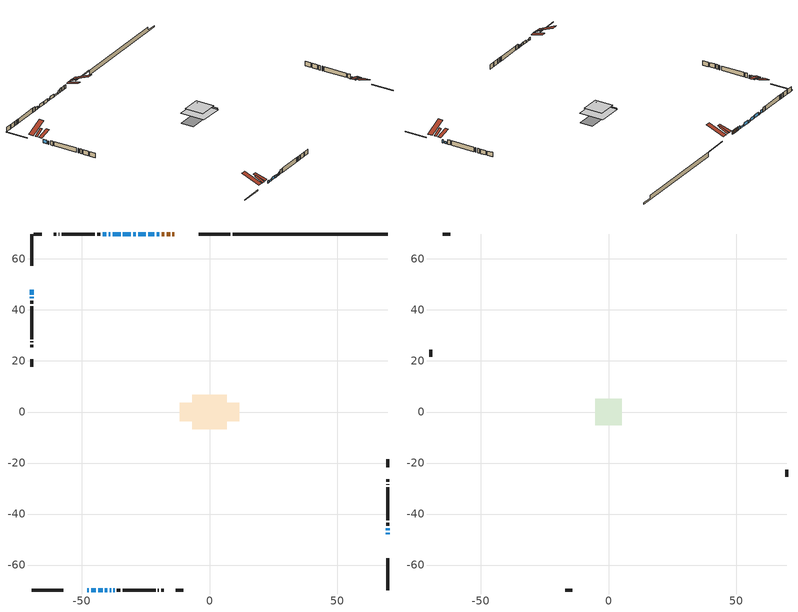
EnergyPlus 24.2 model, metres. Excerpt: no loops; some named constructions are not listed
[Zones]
conditioned space
 floor outside (Floor1 construction): -0.65,-0.65 -0.65,0.65 0.65,0.65 0.65,-0.65 z0.68
 floor outside (Floor2 construction): -0.47,-0.47 -0.47,0.47 0.47,0.47 0.47,-0.47 z0.68
 floor outside (Floor3 construction): -0.29,-0.29 -0.29,0.29 0.29,0.29 0.29,-0.29 z0.68
 floor adiabatic (AdiabaticFloorConstruction): -6.68,-6.68 -6.68,6.68 6.68,6.68 6.68,-6.68 z0.68
 floor foundation (Slab1 construction): -11.58,-3.59 -11.58,3.59 11.58,3.59 11.58,-3.59 z-1.67
 wall outside (RimJoist1 construction): 8.2,69.78 -4.24,69.78 / -69.78,-69.78 -57.34,-69.78 / -69.78,69.78 -69.78,57.34 / 69.78,-69.78 69.78,-57.34 z0.68:0.98
 wall outside (AdiabaticWallConstruction 1): -13.73,69.78 -14.54,69.78 / -15.47,69.78 -16.82,69.78 / -17.75,69.78 -18.67,69.78 z0.68:2.71
 wall outside (AdiabaticWallConstruction): -47.85,-69.78 -47.24,-69.78 / -39.2,-69.78 -38.58,-69.78 z0.68:1.95; -46.32,-69.78 -44.62,-69.78 / -21.65,69.78 -24.04,69.78 z0.68:1.57; -43.7,-69.78 -41.94,-69.78 / -41.02,-69.78 -40.12,-69.78 z0.68:2.08; -69.78,47.85 -69.78,46.05 z0.68:2.71; -69.78,45.12 -69.78,44.64 / 69.78,-47.85 69.78,-47.37 / -40.47,69.78 -41.87,69.78 z0.68:2.38; -19.6,69.78 -20.72,69.78 / -24.97,69.78 -28,69.78 / -37.66,-69.78 -37.2,-69.78 / -34.87,69.78 -37.91,69.78 z0.68:2.36; 69.78,-46.44 69.78,-45.57 z0.68:1.9; -28.93,69.78 -29.98,69.78 z0.68:1.67; -30.9,69.78 -33.94,69.78 z0.68:2.2; -38.83,69.78 -39.55,69.78 z0.68:1.6
 wall outside (Wall1 construction): -42.8,69.78 -44.06,69.78 / -36.27,-69.78 -35.01,-69.78 / -69.78,43.71 -69.78,42.44 / 69.78,-44.64 69.78,-43.38 z0.68:3.12
 wall outside (Wall2 construction): -44.99,69.78 -57.92,69.78 / -34.08,-69.78 -21.15,-69.78 / -69.78,41.51 -69.78,28.59 / 69.78,-42.45 69.78,-29.52 z0.68:3.12
 wall outside (Wall3 construction): -58.84,69.78 -59.15,69.78 / -20.23,-69.78 -19.92,-69.78 / -69.78,27.66 -69.78,27.36 / 69.78,-28.59 69.78,-28.29 z0.68:3.12
 wall outside (Wall4 construction): -60.08,69.78 -61.11,69.78 / -18.99,-69.78 -17.96,-69.78 / -69.78,26.43 -69.78,25.4 / 69.78,-27.36 69.78,-26.33 z0.68:3.12
 wall outside (Wall7 construction): -65.81,69.78 -68.85,69.78 / -13.26,-69.78 -10.22,-69.78 / -69.78,20.7 -69.78,17.66 / 69.78,-21.63 69.78,-18.59 z0.68:3.12
 wall foundation (FoundationWall1 construction): 9.13,69.78,-1.67 9.13,69.78,0.68 63.72,69.78,0.68 63.72,69.78,-1 69.78,69.78,-1 69.78,69.78,-1.67
 window (WindowConstruction 11): -47.85,-69.78 -47.24,-69.78 z0.68:1.95
 window (WindowConstruction 5): -46.31,-69.78 -44.63,-69.78 z0.68:1.57
 window (WindowConstruction 6): -43.7,-69.78 -41.94,-69.78 z0.68:2.08
 window (WindowConstruction 7): -41.01,-69.78 -40.12,-69.78 z0.68:2.08
 window (WindowConstruction 8): -69.78,47.85 -69.78,46.05 z0.68:2.71
 window (WindowConstruction 9): -69.78,45.12 -69.78,44.64 z0.68:2.38
 window (WindowConstruction 10): 69.78,-47.85 69.78,-47.37 z0.68:2.38
 window (WindowConstruction 17): -19.6,69.78 -20.72,69.78 z0.68:2.36
 window (WindowConstruction 14): -21.65,69.78 -24.04,69.78 z0.68:1.57
 window (WindowConstruction 15): -24.97,69.78 -28,69.78 z0.68:2.36
 window (WindowConstruction 12): -39.2,-69.78 -38.59,-69.78 z0.68:1.95
 window (WindowConstruction 16): 69.78,-46.44 69.78,-45.57 z0.68:1.9
 window (WindowConstruction 13): -37.66,-69.78 -37.2,-69.78 z0.68:2.36
 window (WindowConstruction): -28.93,69.78 -29.98,69.78 z0.68:1.67
 window (WindowConstruction 1): -30.9,69.78 -33.94,69.78 z0.68:2.2
 window (WindowConstruction 2): -34.87,69.78 -37.9,69.78 z0.68:2.36
 window (WindowConstruction 3): -38.83,69.78 -39.54,69.78 z0.68:1.59
 window (WindowConstruction 4): -40.47,69.78 -41.87,69.78 z0.68:2.38
 door (Door): -13.73,69.78 -14.54,69.78 z0.68:2.71
 door (Door 1): -15.47,69.78 -16.82,69.78 z0.68:2.71
 door (Door 2): -17.75,69.78 -18.67,69.78 z0.68:2.71
 ceiling adiabatic (AdiabaticFloorConstruction): 6.68,-6.68 6.68,6.68 -6.68,6.68 -6.68,-6.68 z0.68
 roof outside (Roof2 construction): -10.09,69.78,3.12 -10.09,65.06,5.48 -8.77,65.06,5.48 -8.77,69.78,3.12; -51.49,-69.78,3.12 -51.49,-65.06,5.48 -52.81,-65.06,5.48 -52.81,-69.78,3.12; -69.78,51.49,3.12 -65.06,51.49,5.48 -65.06,52.81,5.48 -69.78,52.81,3.12; 69.78,-51.49,3.12 65.06,-51.49,5.48 65.06,-52.81,5.48 69.78,-52.81,3.12
attic - vented
 floor to conditioned space (Floor4 construction Reversed): -5.14,-5.14 -5.14,5.14 5.14,5.14 5.14,-5.14 z3.12
 floor to conditioned space (Floor5 construction Reversed): -3.53,-3.53 -3.53,3.53 3.53,3.53 3.53,-3.53 z3.12
 wall outside (Wall5 construction): -62.04,69.78 -64.88,69.78 / -17.03,-69.78 -14.19,-69.78 / -69.78,24.47 -69.78,21.63 / 69.78,-25.4 69.78,-22.56 z0.68:3.12
 roof outside (Roof1 construction): -7.84,69.78,3.12 -7.84,59.91,7.23 -5.17,59.91,7.23 -5.17,69.78,3.12; -53.74,-69.78,3.12 -53.74,-59.91,7.23 -56.42,-59.91,7.23 -56.42,-69.78,3.12; -69.78,53.74,3.12 -59.91,53.74,7.23 -59.91,56.42,7.23 -69.78,56.42,3.12; 69.78,-53.74,3.12 59.91,-53.74,7.23 59.91,-56.42,7.23 69.78,-56.42,3.12
 roof outside (Roof3 construction): -12.8,69.78,3.12 -12.8,62.86,4.85 -11.02,62.86,4.85 -11.02,69.78,3.12; -48.78,-69.78,3.12 -48.78,-62.86,4.85 -50.56,-62.86,4.85 -50.56,-69.78,3.12; -69.78,48.78,3.12 -62.86,48.78,4.85 -62.86,50.56,4.85 -69.78,50.56,3.12; 69.78,-48.78,3.12 62.86,-48.78,4.85 62.86,-50.56,4.85 69.78,-50.56,3.12
[Material] Roughness=Rough; Thermal Absorptance=0.9
Name | Thickness {m} | Conductivity {W/m-K} | Density {kg/m3} | Specific Heat {J/kg-K} | Solar Absorptance | Visible Absorptance
ceiling loosefill ins | 0.254 | 0.0480833 | 16.02 | 1046.75 | 0.7 | 0.7
ceiling loosefill ins 1 | 0.169333 | 0.0480833 | 16.02 | 1046.75 | 0.7 | 0.7
ceiling stud and cavity | 0.1397 | 0.106923 | 65.682 | 1177.47 | 0.7 | 0.7
ceiling stud and cavity 1 | 0.1397 | 0.0890429 | 65.682 | 1177.47 | 0.7 | 0.7
gypsum board | 0.0127 | 0.160291 | 801 | 837.4 | 0.6 | 0.6
[Construction]
Floor4 construction: ceiling loosefill ins, ceiling stud and cavity, gypsum board
Floor5 construction: ceiling loosefill ins 1, ceiling stud and cavity 1, gypsum board
[EnergyManagementSystem:Program]
infil_program: Set p_m = 0.14; Set p_s = 0.22; Set s_m = 270; Set s_s = 370; Set z_m = 9.99744; Set z_s = 3.3048257975398507; Set f_t = (((s_m/z_m)^p_m)*((z_s/s_s)^p_s)); Set Tdiff = tin_s-tout_s; Set dT = @Abs Tdiff; Set c = 0.0511; Set Cs = 0.0809; Set Cw = 0.151; Set n = 0.65; Set sft = (f_t*0.54); Set temp1 = ((c*Cw)*((sft*site_vw_s)^(2*n)))^2; Set Qinf = (((c*Cs*(dT^n))^2)+temp1)^0.5; Set Qinf = (@Max Qinf 0); Set mech_vent_house_fan_sensible_load_act = 0.0; Set mech_vent_house_fan_latent_load_act = 0.0; Set OASupInPb = out_pb_s; Set OASupInTemp = tout_s; Set OASupInW = out_wt_s; Set OASupRho = (@RhoAirFnPbTdbW OASupInPb OASupInTemp OASupInW); Set OASupCp = (@CpAirFnW OASupInW); Set OASupInEnth = (@HFnTdbW OASupInTemp OASupInW); Set ZoneTemp = tin_s; Set ZoneW = win_s; Set ZoneCp = (@CpAirFnW ZoneW); Set ZoneAirEnth = (@HFnTdbW ZoneTemp ZoneW); Set mech_vent_house_fan_cfis_act = 0.0; Set QWHV_cfis_sup = 0.0; Set QWHV_cfis_suppl_sup = 0.0; Set QWHV_cfis_suppl_exh = 0.0; Set Qrange = 0; Set Qbath = 0; Set Qbath = Qbath + 0.066 * mech_vent_bath_fan_0_sch_s; Set Qdryer = 0; Set Qdryer = Qdryer + 0.00308 * clothes_dryer_exhaust_0_sch_s; Set QWHV_sup = 0.00933; Set QWHV_exh = 0.00933; Set Qsupply = QWHV_sup + QWHV_cfis_sup + QWHV_cfis_suppl_sup; Set Qexhaust = Qrange + Qbath + Qdryer + QWHV_exh + QWHV_cfis_suppl_exh; Set Qfan = (@Max Qexhaust Qsupply); Set Qducts = 0; If Qducts < 0; Set Qsupply = Qsupply - Qducts; Else; Set Qexhaust = Qexhaust + Qducts; EndIf; Set Qfan_with_ducts = (@Max Qexhaust Qsupply); Set Qimb = (@Abs (Qsupply - Qexhaust)); If Qinf + Qimb > 0; Set Qtot = Qfan_with_ducts + (Qinf^2) / (Qinf + Qimb); Else; Set Qtot = Qfan_with_ducts; EndIf; Set Qinf_adj = Qtot - Qfan; Set infil_flow_act = Qinf_adj; Set infil_program_Qinf = Qinf_adj; Set infil_program_Qfan = Qfan; Set Qload = Qfan; Set Effectiveness_Sens = 0.0; Set Effectiveness_Lat = 0.0; Set Fan_MFR = Qload * OASupRho; Set ZoneInEnth = OASupInEnth; Set ZoneInTemp = OASupInTemp; If Qload > 0; Set Effectiveness_Sens = Effectiveness_Sens + 0.0093 / Qload * 0.64497763737396; Set Effectiveness_Lat = Effectiveness_Lat + 0.0093 / Qload * 0.0; EndIf; Set ERVCpMin = (@Min OASupCp ZoneCp); Set ERVSupOutTemp = OASupInTemp + ERVCpMin/OASupCp * Effectiveness_Sens * (ZoneTemp - OASupInTemp); Set ERVSupOutW = OASupInW + ERVCpMin/OASupCp * Effectiveness_Lat * (ZoneW - OASupInW); Set ERVSupOutEnth = (@HFnTdbW ERVSupOutTemp ERVSupOutW); Set ERVSensHeatTrans = Fan_MFR * OASupCp * (ERVSupOutTemp - OASupInTemp); Set ERVTotalHeatTrans = Fan_MFR * (ERVSupOutEnth - OASupInEnth); Set ERVLatHeatTrans = ERVTotalHeatTrans - ERVSensHeatTrans; Set ZoneInEnth = ERVSupOutEnth; Set ZoneInTemp = ERVSupOutTemp; Set FanTotalToCond = Fan_MFR * (ZoneInEnth - ZoneAirEnth); Set FanSensToCond = Fan_MFR * ZoneCp * (ZoneInTemp - ZoneTemp); Set FanLatToCond = FanTotalToCond - FanSensToCond; Set mech_vent_house_fan_sensible_load_act = mech_vent_house_fan_sensible_load_act + FanSensToCond; Set mech_vent_house_fan_latent_load_act = mech_vent_house_fan_latent_load_act + FanLatToCond
natural_vent_program: Set Tin = tin_s; Set Tout = tout_s; Set Wout = out_wt_s; Set Pbar = out_pb_s; Set Phiout = (@RhFnTdbWPb Tout Wout Pbar); Set MaxHR = 0.0115; Set Tnvsp = (htg_sp_s + clg_sp_s) / 2; Set NVavail = natural_vent_s; Set ClgSsnAvail = cool_season; Set Qnv = 0; Set Qwhf = 0; Set whole_house_fan_mix_act = 0; Set whole_house_fan_act = 0; If ((Wout < MaxHR) && (Tin > Tout) && (Tin > Tnvsp) && (ClgSsnAvail > 0)); Set WHF_Flow = 0; Set Adj = (Tin-Tnvsp)/(Tin-Tout); Set Adj = (@Min Adj 1); Set Adj = (@Max Adj 0); If (WHF_Flow > 0); Set Qwhf = WHF_Flow*Adj; Set whole_house_fan_mix_act = WHF_Flow*Adj; Set WHF_W = 0; Set whole_house_fan_act = WHF_W*Adj; ElseIf (NVavail > 0); Set NVArea = 0.0; Set Cs = 0.000121553292126706; Set Cw = 2.58094938845178e-05; Set Tdiff = Tin-Tout; Set dT = (@Abs Tdiff); Set Vwind = site_vw_s; Set SGNV = NVArea*Adj*((((Cs*dT)+(Cw*(Vwind^2)))^0.5)/1000); Set MaxNV = 5.064444415607041; Set Qnv = (@Min SGNV MaxNV); EndIf; EndIf; Set natural_vent_flow_act = Qnv; Set whole_house_fan_flow_act = Qwhf; Set natural_vent_program_Qnv = Qnv; Set natural_vent_program_Qwhf = Qwhf
total_airflows_program: Set total_infil_flow_rate = 0; Set total_mechvent_flow_rate = 0; Set total_natvent_flow_rate = 0; Set total_whf_flow_rate = 0; Set total_infil_flow_rate = total_infil_flow_rate + (infil_program_Qinf * 1); Set total_mechvent_flow_rate = total_mechvent_flow_rate + (infil_program_Qfan * 1); Set total_natvent_flow_rate = total_natvent_flow_rate + (natural_vent_program_Qnv * 1); Set total_whf_flow_rate = total_whf_flow_rate + (natural_vent_program_Qwhf * 1)
total_loads_program: Set loads_htg_tot = 0; Set loads_clg_tot = 0; If htg_load_cond > 0; Set loads_htg_tot = loads_htg_tot + (htg_load_cond - clg_load_cond) * 1.0; EndIf; Set loads_htg_tot = (@Max loads_htg_tot 0); If clg_load_cond > 0; Set loads_clg_tot = loads_clg_tot + (clg_load_cond - htg_load_cond) * 0.0; EndIf; Set loads_clg_tot = (@Max loads_clg_tot 0)
unit_heater_supply_fan_disaggregate_program: Set unit_heater_supply_fan_primary_htg = 0; If unit_heater_htg_coil_s > 0; Set unit_heater_supply_fan_primary_htg = unit_heater_supply_fan_s; EndIf
unmet_hours_program: Set htg_unmet_hours = 0; Set clg_unmet_hours = 0; Set unit_htg_unmet_hours = 0; If ((DayOfYear >= 1) && (DayOfYear <= 365)); Set unit_htg_unmet_hours = unit_htg_unmet_hours + conditioned_space_htg_unmet_s; If unit_htg_unmet_hours > htg_unmet_hours; Set htg_unmet_hours = unit_htg_unmet_hours; EndIf; EndIf
water_heater_EC_adj: If WarmupFlag == 0; Set dhw_e_cons = water_heater_energy + water_heater_on_cycle_parasitic + water_heater_off_cycle_parasitic; Set water_heater_ec_adj_act = 0.0 * dhw_e_cons / 1; EndIf
[EnergyManagementSystem:ProgramCallingManager]
component_loads_program_calling_manager: EndOfZoneTimestepAfterZoneReporting; component_loads_program
fridge_schedule_program_calling_manager: BeginZoneTimestepAfterInitHeatBalance; fridge_schedule_program
infil_program_calling_manager: BeginZoneTimestepAfterInitHeatBalance; infil_program
natural_vent_program_calling_manager: BeginZoneTimestepAfterInitHeatBalance; natural_vent_program
total_airflows_program_calling_manager: EndOfZoneTimestepAfterZoneReporting; total_airflows_program
total_loads_program_calling_manager: EndOfZoneTimestepAfterZoneReporting; total_loads_program
unit_heater_supply_fan_disaggregate_program_calling_manager: EndOfSystemTimestepBeforeHVACReporting; unit_heater_supply_fan_disaggregate_program
unmet_hours_program_calling_manager: EndOfZoneTimestepBeforeZoneReporting; unmet_hours_program
water_heater_EC_adj_ProgramManager: EndOfSystemTimestepBeforeHVACReporting; water_heater_EC_adj
[EnergyManagementSystem:OutputVariable] Type of Data in Variable=Summed
Name | EMS Variable | Update Frequency | EMS Program or Subroutine | Units
unit heater supply fan disaggregate htg primary | unit_heater_supply_fan_primary_htg | SystemTimestep | unit_heater_supply_fan_disaggregate_program | J
loads_htg_tot_peakload_outvar; loads_htg_tot_annual_outvar; Energy Management System Output Variable 1; Energy Management System Output Variable 45 | loads_htg_tot | ZoneTimestep | total_loads_program | J
loads_clg_tot_peakload_outvar; loads_clg_tot_annual_outvar; Energy Management System Output Variable 2; Energy Management System Output Variable 46 | loads_clg_tot | ZoneTimestep | total_loads_program | J
htg_unmet_hours_annual_outvar; Energy Management System Output Variable 3 | htg_unmet_hours | ZoneTimestep | unmet_hours_program | hr
clg_unmet_hours_annual_outvar; Energy Management System Output Variable 4 | clg_unmet_hours | ZoneTimestep | unmet_hours_program | hr
loads_htg_roofs_annual_outvar; Energy Management System Output Variable 5 | loads_htg_roofs | ZoneTimestep | component_loads_program | J
loads_htg_ceilings_annual_outvar; Energy Management System Output Variable 6 | loads_htg_ceilings | ZoneTimestep | component_loads_program | J
loads_htg_walls_annual_outvar; Energy Management System Output Variable 7 | loads_htg_walls | ZoneTimestep | component_loads_program | J
loads_htg_rim_joists_annual_outvar; Energy Management System Output Variable 8 | loads_htg_rim_joists | ZoneTimestep | component_loads_program | J
loads_htg_foundation_walls_annual_outvar; Energy Management System Output Variable 9 | loads_htg_foundation_walls | ZoneTimestep | component_loads_program | J
loads_htg_doors_annual_outvar; Energy Management System Output Variable 10 | loads_htg_doors | ZoneTimestep | component_loads_program | J
loads_htg_windows_conduction_annual_outvar; Energy Management System Output Variable 11 | loads_htg_windows_conduction | ZoneTimestep | component_loads_program | J
loads_htg_windows_solar_annual_outvar; Energy Management System Output Variable 12 | loads_htg_windows_solar | ZoneTimestep | component_loads_program | J
loads_htg_skylights_conduction_annual_outvar; Energy Management System Output Variable 13 | loads_htg_skylights_conduction | ZoneTimestep | component_loads_program | J
loads_htg_skylights_solar_annual_outvar; Energy Management System Output Variable 14 | loads_htg_skylights_solar | ZoneTimestep | component_loads_program | J
loads_htg_floors_annual_outvar; Energy Management System Output Variable 15 | loads_htg_floors | ZoneTimestep | component_loads_program | J
loads_htg_slabs_annual_outvar; Energy Management System Output Variable 16 | loads_htg_slabs | ZoneTimestep | component_loads_program | J
loads_htg_internal_mass_annual_outvar; Energy Management System Output Variable 17 | loads_htg_internal_mass | ZoneTimestep | component_loads_program | J
loads_htg_infil_annual_outvar; Energy Management System Output Variable 18 | loads_htg_infil | ZoneTimestep | component_loads_program | J
loads_htg_natvent_annual_outvar; Energy Management System Output Variable 19 | loads_htg_natvent | ZoneTimestep | component_loads_program | J
loads_htg_mechvent_annual_outvar; Energy Management System Output Variable 20 | loads_htg_mechvent | ZoneTimestep | component_loads_program | J
loads_htg_whf_annual_outvar; Energy Management System Output Variable 21 | loads_htg_whf | ZoneTimestep | component_loads_program | J
loads_htg_ducts_annual_outvar; Energy Management System Output Variable 22 | loads_htg_ducts | ZoneTimestep | component_loads_program | J
loads_htg_intgains_annual_outvar; Energy Management System Output Variable 23 | loads_htg_intgains | ZoneTimestep | component_loads_program | J
loads_htg_lighting_annual_outvar; Energy Management System Output Variable 24 | loads_htg_lighting | ZoneTimestep | component_loads_program | J
loads_clg_roofs_annual_outvar; Energy Management System Output Variable 25 | loads_clg_roofs | ZoneTimestep | component_loads_program | J
loads_clg_ceilings_annual_outvar; Energy Management System Output Variable 26 | loads_clg_ceilings | ZoneTimestep | component_loads_program | J
loads_clg_walls_annual_outvar; Energy Management System Output Variable 27 | loads_clg_walls | ZoneTimestep | component_loads_program | J
loads_clg_rim_joists_annual_outvar; Energy Management System Output Variable 28 | loads_clg_rim_joists | ZoneTimestep | component_loads_program | J
loads_clg_foundation_walls_annual_outvar; Energy Management System Output Variable 29 | loads_clg_foundation_walls | ZoneTimestep | component_loads_program | J
loads_clg_doors_annual_outvar; Energy Management System Output Variable 30 | loads_clg_doors | ZoneTimestep | component_loads_program | J
loads_clg_windows_conduction_annual_outvar; Energy Management System Output Variable 31 | loads_clg_windows_conduction | ZoneTimestep | component_loads_program | J
loads_clg_windows_solar_annual_outvar; Energy Management System Output Variable 32 | loads_clg_windows_solar | ZoneTimestep | component_loads_program | J
loads_clg_skylights_conduction_annual_outvar; Energy Management System Output Variable 33 | loads_clg_skylights_conduction | ZoneTimestep | component_loads_program | J
loads_clg_skylights_solar_annual_outvar; Energy Management System Output Variable 34 | loads_clg_skylights_solar | ZoneTimestep | component_loads_program | J
loads_clg_floors_annual_outvar; Energy Management System Output Variable 35 | loads_clg_floors | ZoneTimestep | component_loads_program | J
loads_clg_slabs_annual_outvar; Energy Management System Output Variable 36 | loads_clg_slabs | ZoneTimestep | component_loads_program | J
loads_clg_internal_mass_annual_outvar; Energy Management System Output Variable 37 | loads_clg_internal_mass | ZoneTimestep | component_loads_program | J
loads_clg_infil_annual_outvar; Energy Management System Output Variable 38 | loads_clg_infil | ZoneTimestep | component_loads_program | J
loads_clg_natvent_annual_outvar; Energy Management System Output Variable 39 | loads_clg_natvent | ZoneTimestep | component_loads_program | J
loads_clg_mechvent_annual_outvar; Energy Management System Output Variable 40 | loads_clg_mechvent | ZoneTimestep | component_loads_program | J
loads_clg_whf_annual_outvar; Energy Management System Output Variable 41 | loads_clg_whf | ZoneTimestep | component_loads_program | J
loads_clg_ducts_annual_outvar; Energy Management System Output Variable 42 | loads_clg_ducts | ZoneTimestep | component_loads_program | J
loads_clg_intgains_annual_outvar; Energy Management System Output Variable 43 | loads_clg_intgains | ZoneTimestep | component_loads_program | J
loads_clg_lighting_annual_outvar; Energy Management System Output Variable 44 | loads_clg_lighting | ZoneTimestep | component_loads_program | J
[Schedule:Day:Interval]
interior lighting schedule day: No, 01:00, 0.108182, 04:00, 0.0901515, 05:00, 0.0991667, 06:00, 0.162273, 07:00, 0.270455, 08:00, 0.342576, 10:00, 0.369621, 11:00, 0.351591, 12:00, 0.333561, 13:00, 0.324545, 14:00, 0.31553, 15:00, 0.333561, 16:00, 0.369621, 17:00, 0.450758, 18:00, 0.585985, 19:00, 0.775303, 20:00, 0.955606, 21:00, 0.991667, 22:00, 0.712197, 23:00, 0.360606, 24:00, 0.162273
interior lighting schedule day 1: No, 01:00, 0.100909, 04:00, 0.0840909, 05:00, 0.0925, 06:00, 0.151364, 07:00, 0.252273, 08:00, 0.319545, 10:00, 0.344773, 11:00, 0.327955, 12:00, 0.311136, 13:00, 0.302727, 14:00, 0.294318, 15:00, 0.311136, 16:00, 0.344773, 17:00, 0.420455, 18:00, 0.546591, 19:00, 0.723182, 20:00, 0.891364, 21:00, 0.925, 22:00, 0.664318, 23:00, 0.336364, 24:00, 0.151364
interior lighting schedule day 2: No, 01:00, 0.0927273, 04:00, 0.0772727, 05:00, 0.085, 06:00, 0.139091, 07:00, 0.231818, 08:00, 0.293636, 10:00, 0.316818, 11:00, 0.301364, 12:00, 0.285909, 13:00, 0.278182, 14:00, 0.270455, 15:00, 0.285909, 16:00, 0.316818, 17:00, 0.386364, 18:00, 0.502273, 19:00, 0.664545, 20:00, 0.819091, 21:00, 0.85, 22:00, 0.610455, 23:00, 0.309091, 24:00, 0.139091
interior lighting schedule day 3: No, 01:00, 0.0845455, 04:00, 0.0704545, 05:00, 0.0775, 06:00, 0.126818, 07:00, 0.211364, 08:00, 0.267727, 10:00, 0.288864, 11:00, 0.274773, 12:00, 0.260682, 13:00, 0.253636, 14:00, 0.246591, 15:00, 0.260682, 16:00, 0.288864, 17:00, 0.352273, 18:00, 0.457955, 19:00, 0.605909, 20:00, 0.746818, 21:00, 0.775, 22:00, 0.556591, 23:00, 0.281818, 24:00, 0.126818
interior lighting schedule day 4: No, 01:00, 0.0763636, 04:00, 0.0636364, 05:00, 0.07, 06:00, 0.114545, 07:00, 0.190909, 08:00, 0.241818, 10:00, 0.260909, 11:00, 0.248182, 12:00, 0.235455, 13:00, 0.229091, 14:00, 0.222727, 15:00, 0.235455, 16:00, 0.260909, 17:00, 0.318182, 18:00, 0.413636, 19:00, 0.547273, 20:00, 0.674545, 21:00, 0.7, 22:00, 0.502727, 23:00, 0.254545, 24:00, 0.114545
interior lighting schedule day 5: No, 01:00, 0.0727273, 04:00, 0.0606061, 05:00, 0.0666667, 06:00, 0.109091, 07:00, 0.181818, 08:00, 0.230303, 10:00, 0.248485, 11:00, 0.236364, 12:00, 0.224242, 13:00, 0.218182, 14:00, 0.212121, 15:00, 0.224242, 16:00, 0.248485, 17:00, 0.30303, 18:00, 0.393939, 19:00, 0.521212, 20:00, 0.642424, 21:00, 0.666667, 22:00, 0.478788, 23:00, 0.242424, 24:00, 0.109091
interior lighting schedule day 6: No, 01:00, 0.0745455, 04:00, 0.0621212, 05:00, 0.0683333, 06:00, 0.111818, 07:00, 0.186364, 08:00, 0.236061, 10:00, 0.254697, 11:00, 0.242273, 12:00, 0.229848, 13:00, 0.223636, 14:00, 0.217424, 15:00, 0.229848, 16:00, 0.254697, 17:00, 0.310606, 18:00, 0.403788, 19:00, 0.534242, 20:00, 0.658485, 21:00, 0.683333, 22:00, 0.490758, 23:00, 0.248485, 24:00, 0.111818
interior lighting schedule day 7: No, 01:00, 0.08, 04:00, 0.0666667, 05:00, 0.0733333, 06:00, 0.12, 07:00, 0.2, 08:00, 0.253333, 10:00, 0.273333, 11:00, 0.26, 12:00, 0.246667, 13:00, 0.24, 14:00, 0.233333, 15:00, 0.246667, 16:00, 0.273333, 17:00, 0.333333, 18:00, 0.433333, 19:00, 0.573333, 20:00, 0.706667, 21:00, 0.733333, 22:00, 0.526667, 23:00, 0.266667, 24:00, 0.12
interior lighting schedule day 8: No, 01:00, 0.0890909, 04:00, 0.0742424, 05:00, 0.0816667, 06:00, 0.133636, 07:00, 0.222727, 08:00, 0.282121, 10:00, 0.304394, 11:00, 0.289545, 12:00, 0.274697, 13:00, 0.267273, 14:00, 0.259848, 15:00, 0.274697, 16:00, 0.304394, 17:00, 0.371212, 18:00, 0.482576, 19:00, 0.638485, 20:00, 0.78697, 21:00, 0.816667, 22:00, 0.586515, 23:00, 0.29697, 24:00, 0.133636
interior lighting schedule day 9: No, 01:00, 0.0972727, 04:00, 0.0810606, 05:00, 0.0891667, 06:00, 0.145909, 07:00, 0.243182, 08:00, 0.30803, 10:00, 0.332348, 11:00, 0.316136, 12:00, 0.299924, 13:00, 0.291818, 14:00, 0.283712, 15:00, 0.299924, 16:00, 0.332348, 17:00, 0.405303, 18:00, 0.526894, 19:00, 0.697121, 20:00, 0.859242, 21:00, 0.891667, 22:00, 0.640379, 23:00, 0.324242, 24:00, 0.145909
interior lighting schedule day 10: No, 01:00, 0.105455, 04:00, 0.0878788, 05:00, 0.0966667, 06:00, 0.158182, 07:00, 0.263636, 08:00, 0.333939, 10:00, 0.360303, 11:00, 0.342727, 12:00, 0.325152, 13:00, 0.316364, 14:00, 0.307576, 15:00, 0.325152, 16:00, 0.360303, 17:00, 0.439394, 18:00, 0.571212, 19:00, 0.755758, 20:00, 0.931515, 21:00, 0.966667, 22:00, 0.694242, 23:00, 0.351515, 24:00, 0.158182
interior lighting schedule day 11: No, 01:00, 0.109091, 04:00, 0.0909091, 05:00, 0.1, 06:00, 0.163636, 07:00, 0.272727, 08:00, 0.345455, 10:00, 0.372727, 11:00, 0.354545, 12:00, 0.336364, 13:00, 0.327273, 14:00, 0.318182, 15:00, 0.336364, 16:00, 0.372727, 17:00, 0.454545, 18:00, 0.590909, 19:00, 0.781818, 20:00, 0.963636, 21:00, 1, 22:00, 0.718182, 23:00, 0.363636, 24:00, 0.163636
interior lighting schedule default day; occupants schedule default day; clothes dryer schedule default day; cooking range schedule default day; mech vent bath fan 0 schedule default day; misc plug loads schedule default day; general water use schedule default day; heating setpoint default day; cooling setpoint default day; clothes dryer exhaust 0 schedule default day; cooling season schedule day; cooling season schedule day 2; cooling season schedule default day; exterior lighting schedule default day; natural vent schedule default day: No, 24:00, 0
occupants schedule day: No, 05:00, 0.426829, 06:00, 0.719512, 07:00, 1, 08:00, 0.670732, 09:00, 0.329268, 14:00, 0.170732, 15:00, 0.231707, 16:00, 0.329268, 17:00, 0.5, 18:00, 0.670732, 19:00, 0.829268, 21:00, 1, 22:00, 0.853659, 23:00, 0.646341, 24:00, 0.426829
clothes dryer schedule day; clothes dryer exhaust 0 schedule day: No, 01:00, 0.123457, 02:00, 0.0740741, 03:00, 0.0493827, 04:00, 0.0246914, 05:00, 0.0493827, 06:00, 0.0740741, 07:00, 0.197531, 08:00, 0.395062, 09:00, 0.592593, 10:00, 0.839506, 11:00, 0.962963, 12:00, 1, 13:00, 0.91358, 14:00, 0.82716, 15:00, 0.716049, 16:00, 0.753086, 17:00, 0.679012, 18:00, 0.666667, 20:00, 0.62963, 21:00, 0.641975, 22:00, 0.666667, 23:00, 0.54321, 24:00, 0.296296
cooking range schedule day: No, 05:00, 0.0597015, 06:00, 0.11194, 07:00, 0.171642, 08:00, 0.291045, 11:00, 0.343284, 12:00, 0.402985, 13:00, 0.462687, 14:00, 0.343284, 15:00, 0.291045, 16:00, 0.402985, 17:00, 0.567164, 18:00, 1, 19:00, 0.850746, 20:00, 0.432836, 21:00, 0.291045, 22:00, 0.231343, 23:00, 0.171642, 24:00, 0.11194
mech vent bath fan 0 schedule day: No, 07:00, 0, 08:00, 1, 09:00, 0.2, 24:00, 0
misc plug loads schedule day: No, 06:00, 0.705882, 07:00, 0.745098, 08:00, 0.803922, 15:00, 0.823529, 16:00, 0.862745, 17:00, 0.921569, 18:00, 0.980392, 19:00, 1, 20:00, 0.980392, 21:00, 0.941176, 22:00, 0.862745, 23:00, 0.784314, 24:00, 0.72549
general water use schedule day: No, 01:00, 0.315068, 03:00, 0.287671, 04:00, 0.342466, 05:00, 0.369863, 06:00, 0.520548, 07:00, 0.60274, 08:00, 0.534247, 10:00, 0.506849, 11:00, 0.465753, 14:00, 0.479452, 15:00, 0.534247, 16:00, 0.589041, 17:00, 0.69863, 18:00, 0.876712, 19:00, 0.890411, 20:00, 0.986301, 21:00, 1, 22:00, 0.863014, 23:00, 0.616438, 24:00, 0.465753
heating setpoint day: No, 07:00, 18, 23:00, 21, 24:00, 18
cooling setpoint day: No, 24:00, 25
cooling season schedule day 1: No, 24:00, 1
exterior lighting schedule day: No, 01:00, 0.566667, 03:00, 0.524167, 05:00, 0.495833, 06:00, 0.5525, 07:00, 0.623333, 08:00, 0.580833, 09:00, 0.439167, 10:00, 0.354167, 12:00, 0.34, 13:00, 0.354167, 14:00, 0.396667, 15:00, 0.425, 16:00, 0.495833, 17:00, 0.623333, 18:00, 0.793333, 19:00, 0.906667, 20:00, 0.963333, 21:00, 0.991667, 22:00, 0.920833, 23:00, 0.793333, 24:00, 0.665833
exterior lighting schedule day 1: No, 01:00, 0.528571, 03:00, 0.488929, 05:00, 0.4625, 06:00, 0.515357, 07:00, 0.581429, 08:00, 0.541786, 09:00, 0.409643, 10:00, 0.330357, 12:00, 0.317143, 13:00, 0.330357, 14:00, 0.37, 15:00, 0.396429, 16:00, 0.4625, 17:00, 0.581429, 18:00, 0.74, 19:00, 0.845714, 20:00, 0.898571, 21:00, 0.925, 22:00, 0.858929, 23:00, 0.74, 24:00, 0.621071
exterior lighting schedule day 10: No, 01:00, 0.552381, 03:00, 0.510952, 05:00, 0.483333, 06:00, 0.538571, 07:00, 0.607619, 08:00, 0.56619, 09:00, 0.428095, 10:00, 0.345238, 12:00, 0.331429, 13:00, 0.345238, 14:00, 0.386667, 15:00, 0.414286, 16:00, 0.483333, 17:00, 0.607619, 18:00, 0.773333, 19:00, 0.88381, 20:00, 0.939048, 21:00, 0.966667, 22:00, 0.897619, 23:00, 0.773333, 24:00, 0.649048
exterior lighting schedule day 11: No, 01:00, 0.571429, 03:00, 0.528571, 05:00, 0.5, 06:00, 0.557143, 07:00, 0.628571, 08:00, 0.585714, 09:00, 0.442857, 10:00, 0.357143, 12:00, 0.342857, 13:00, 0.357143, 14:00, 0.4, 15:00, 0.428571, 16:00, 0.5, 17:00, 0.628571, 18:00, 0.8, 19:00, 0.914286, 20:00, 0.971429, 21:00, 1, 22:00, 0.928571, 23:00, 0.8, 24:00, 0.671429
exterior lighting schedule day 2: No, 01:00, 0.485714, 03:00, 0.449286, 05:00, 0.425, 06:00, 0.473571, 07:00, 0.534286, 08:00, 0.497857, 09:00, 0.376429, 10:00, 0.303571, 12:00, 0.291429, 13:00, 0.303571, 14:00, 0.34, 15:00, 0.364286, 16:00, 0.425, 17:00, 0.534286, 18:00, 0.68, 19:00, 0.777143, 20:00, 0.825714, 21:00, 0.85, 22:00, 0.789286, 23:00, 0.68, 24:00, 0.570714
exterior lighting schedule day 3: No, 01:00, 0.442857, 03:00, 0.409643, 05:00, 0.3875, 06:00, 0.431786, 07:00, 0.487143, 08:00, 0.453929, 09:00, 0.343214, 10:00, 0.276786, 12:00, 0.265714, 13:00, 0.276786, 14:00, 0.31, 15:00, 0.332143, 16:00, 0.3875, 17:00, 0.487143, 18:00, 0.62, 19:00, 0.708571, 20:00, 0.752857, 21:00, 0.775, 22:00, 0.719643, 23:00, 0.62, 24:00, 0.520357
exterior lighting schedule day 4: No, 01:00, 0.4, 03:00, 0.37, 05:00, 0.35, 06:00, 0.39, 07:00, 0.44, 08:00, 0.41, 09:00, 0.31, 10:00, 0.25, 12:00, 0.24, 13:00, 0.25, 14:00, 0.28, 15:00, 0.3, 16:00, 0.35, 17:00, 0.44, 18:00, 0.56, 19:00, 0.64, 20:00, 0.68, 21:00, 0.7, 22:00, 0.65, 23:00, 0.56, 24:00, 0.47
exterior lighting schedule day 5: No, 01:00, 0.380952, 03:00, 0.352381, 05:00, 0.333333, 06:00, 0.371429, 07:00, 0.419048, 08:00, 0.390476, 09:00, 0.295238, 10:00, 0.238095, 12:00, 0.228571, 13:00, 0.238095, 14:00, 0.266667, 15:00, 0.285714, 16:00, 0.333333, 17:00, 0.419048, 18:00, 0.533333, 19:00, 0.609524, 20:00, 0.647619, 21:00, 0.666667, 22:00, 0.619048, 23:00, 0.533333, 24:00, 0.447619
exterior lighting schedule day 6: No, 01:00, 0.390476, 03:00, 0.36119, 05:00, 0.341667, 06:00, 0.380714, 07:00, 0.429524, 08:00, 0.400238, 09:00, 0.302619, 10:00, 0.244048, 12:00, 0.234286, 13:00, 0.244048, 14:00, 0.273333, 15:00, 0.292857, 16:00, 0.341667, 17:00, 0.429524, 18:00, 0.546667, 19:00, 0.624762, 20:00, 0.66381, 21:00, 0.683333, 22:00, 0.634524, 23:00, 0.546667, 24:00, 0.45881
exterior lighting schedule day 7: No, 01:00, 0.419048, 03:00, 0.387619, 05:00, 0.366667, 06:00, 0.408571, 07:00, 0.460952, 08:00, 0.429524, 09:00, 0.324762, 10:00, 0.261905, 12:00, 0.251429, 13:00, 0.261905, 14:00, 0.293333, 15:00, 0.314286, 16:00, 0.366667, 17:00, 0.460952, 18:00, 0.586667, 19:00, 0.670476, 20:00, 0.712381, 21:00, 0.733333, 22:00, 0.680952, 23:00, 0.586667, 24:00, 0.492381
exterior lighting schedule day 8: No, 01:00, 0.466667, 03:00, 0.431667, 05:00, 0.408333, 06:00, 0.455, 07:00, 0.513333, 08:00, 0.478333, 09:00, 0.361667, 10:00, 0.291667, 12:00, 0.28, 13:00, 0.291667, 14:00, 0.326667, 15:00, 0.35, 16:00, 0.408333, 17:00, 0.513333, 18:00, 0.653333, 19:00, 0.746667, 20:00, 0.793333, 21:00, 0.816667, 22:00, 0.758333, 23:00, 0.653333, 24:00, 0.548333
exterior lighting schedule day 9: No, 01:00, 0.509524, 03:00, 0.47131, 05:00, 0.445833, 06:00, 0.496786, 07:00, 0.560476, 08:00, 0.522262, 09:00, 0.394881, 10:00, 0.318452, 12:00, 0.305714, 13:00, 0.318452, 14:00, 0.356667, 15:00, 0.382143, 16:00, 0.445833, 17:00, 0.560476, 18:00, 0.713333, 19:00, 0.815238, 20:00, 0.86619, 21:00, 0.891667, 22:00, 0.827976, 23:00, 0.713333, 24:00, 0.59869
[Schedule:Week:Daily]
general water use schedule Week Rule - Jan1-Dec31: general water use schedule day, general water use schedule day, general water use schedule day, general water use schedule day, general water use schedule day, general water use schedule day, general water use schedule day, general water use schedule default day, general water use schedule default day, general water use schedule default day, general water use schedule default day, general water use schedule default day
heating setpoint Week Rule - Jan1-Dec31: heating setpoint day, heating setpoint day, heating setpoint day, heating setpoint day, heating setpoint day, heating setpoint day, heating setpoint day, heating setpoint default day, heating setpoint default day, heating setpoint default day, heating setpoint default day, heating setpoint default day
cooling setpoint Week Rule - Jan1-Dec31: cooling setpoint day, cooling setpoint day, cooling setpoint day, cooling setpoint day, cooling setpoint day, cooling setpoint day, cooling setpoint day, cooling setpoint default day, cooling setpoint default day, cooling setpoint default day, cooling setpoint default day, cooling setpoint default day
clothes dryer exhaust 0 schedule Week Rule - Jan1-Dec31: clothes dryer exhaust 0 schedule day, clothes dryer exhaust 0 schedule day, clothes dryer exhaust 0 schedule day, clothes dryer exhaust 0 schedule day, clothes dryer exhaust 0 schedule day, clothes dryer exhaust 0 schedule day, clothes dryer exhaust 0 schedule day, clothes dryer exhaust 0 schedule default day, clothes dryer exhaust 0 schedule default day, clothes dryer exhaust 0 schedule default day, clothes dryer exhaust 0 schedule default day, clothes dryer exhaust 0 schedule default day
cooling season schedule Week Rule - Jan1-May26: cooling season schedule day, cooling season schedule day, cooling season schedule day, cooling season schedule day, cooling season schedule day, cooling season schedule day, cooling season schedule day, cooling season schedule default day, cooling season schedule default day, cooling season schedule default day, cooling season schedule default day, cooling season schedule default day
cooling season schedule Week Rule - May27-Jun2: cooling season schedule day, cooling season schedule day, cooling season schedule day, cooling season schedule day, cooling season schedule day, cooling season schedule day 1, cooling season schedule day 1, cooling season schedule default day, cooling season schedule default day, cooling season schedule default day, cooling season schedule default day, cooling season schedule default day
cooling season schedule Week Rule - Jun3-Aug25: cooling season schedule day 1, cooling season schedule day 1, cooling season schedule day 1, cooling season schedule day 1, cooling season schedule day 1, cooling season schedule day 1, cooling season schedule day 1, cooling season schedule default day, cooling season schedule default day, cooling season schedule default day, cooling season schedule default day, cooling season schedule default day
cooling season schedule Week Rule - Aug26-Sep1: cooling season schedule day 1, cooling season schedule day 1, cooling season schedule day 1, cooling season schedule day 1, cooling season schedule day 1, cooling season schedule day 1, cooling season schedule day 2, cooling season schedule default day, cooling season schedule default day, cooling season schedule default day, cooling season schedule default day, cooling season schedule default day
cooling season schedule Week Rule - Sep2-Dec31: cooling season schedule day 2, cooling season schedule day 2, cooling season schedule day 2, cooling season schedule day 2, cooling season schedule day 2, cooling season schedule day 2, cooling season schedule day 2, cooling season schedule default day, cooling season schedule default day, cooling season schedule default day, cooling season schedule default day, cooling season schedule default day
exterior lighting schedule Week Rule - Jan1-Jan27: exterior lighting schedule day, exterior lighting schedule day, exterior lighting schedule day, exterior lighting schedule day, exterior lighting schedule day, exterior lighting schedule day, exterior lighting schedule day, exterior lighting schedule default day, exterior lighting schedule default day, exterior lighting schedule default day, exterior lighting schedule default day, exterior lighting schedule default day
exterior lighting schedule Week Rule - Jan28-Feb3: exterior lighting schedule day, exterior lighting schedule day, exterior lighting schedule day, exterior lighting schedule day, exterior lighting schedule day 1, exterior lighting schedule day 1, exterior lighting schedule day 1, exterior lighting schedule default day, exterior lighting schedule default day, exterior lighting schedule default day, exterior lighting schedule default day, exterior lighting schedule default day
exterior lighting schedule Week Rule - Feb4-Feb24: exterior lighting schedule day 1, exterior lighting schedule day 1, exterior lighting schedule day 1, exterior lighting schedule day 1, exterior lighting schedule day 1, exterior lighting schedule day 1, exterior lighting schedule day 1, exterior lighting schedule default day, exterior lighting schedule default day, exterior lighting schedule default day, exterior lighting schedule default day, exterior lighting schedule default day
exterior lighting schedule Week Rule - Feb25-Mar3: exterior lighting schedule day 1, exterior lighting schedule day 1, exterior lighting schedule day 1, exterior lighting schedule day 1, exterior lighting schedule day 2, exterior lighting schedule day 2, exterior lighting schedule day 2, exterior lighting schedule default day, exterior lighting schedule default day, exterior lighting schedule default day, exterior lighting schedule default day, exterior lighting schedule default day
exterior lighting schedule Week Rule - Mar4-Mar31: exterior lighting schedule day 2, exterior lighting schedule day 2, exterior lighting schedule day 2, exterior lighting schedule day 2, exterior lighting schedule day 2, exterior lighting schedule day 2, exterior lighting schedule day 2, exterior lighting schedule default day, exterior lighting schedule default day, exterior lighting schedule default day, exterior lighting schedule default day, exterior lighting schedule default day
exterior lighting schedule Week Rule - Apr1-Apr28: exterior lighting schedule day 3, exterior lighting schedule day 3, exterior lighting schedule day 3, exterior lighting schedule day 3, exterior lighting schedule day 3, exterior lighting schedule day 3, exterior lighting schedule day 3, exterior lighting schedule default day, exterior lighting schedule default day, exterior lighting schedule default day, exterior lighting schedule default day, exterior lighting schedule default day
exterior lighting schedule Week Rule - Apr29-May5: exterior lighting schedule day 3, exterior lighting schedule day 3, exterior lighting schedule day 4, exterior lighting schedule day 4, exterior lighting schedule day 4, exterior lighting schedule day 4, exterior lighting schedule day 4, exterior lighting schedule default day, exterior lighting schedule default day, exterior lighting schedule default day, exterior lighting schedule default day, exterior lighting schedule default day
exterior lighting schedule Week Rule - May6-May26: exterior lighting schedule day 4, exterior lighting schedule day 4, exterior lighting schedule day 4, exterior lighting schedule day 4, exterior lighting schedule day 4, exterior lighting schedule day 4, exterior lighting schedule day 4, exterior lighting schedule default day, exterior lighting schedule default day, exterior lighting schedule default day, exterior lighting schedule default day, exterior lighting schedule default day
exterior lighting schedule Week Rule - May27-Jun2: exterior lighting schedule day 4, exterior lighting schedule day 4, exterior lighting schedule day 4, exterior lighting schedule day 4, exterior lighting schedule day 4, exterior lighting schedule day 5, exterior lighting schedule day 5, exterior lighting schedule default day, exterior lighting schedule default day, exterior lighting schedule default day, exterior lighting schedule default day, exterior lighting schedule default day
exterior lighting schedule Week Rule - Jun3-Jun30: exterior lighting schedule day 5, exterior lighting schedule day 5, exterior lighting schedule day 5, exterior lighting schedule day 5, exterior lighting schedule day 5, exterior lighting schedule day 5, exterior lighting schedule day 5, exterior lighting schedule default day, exterior lighting schedule default day, exterior lighting schedule default day, exterior lighting schedule default day, exterior lighting schedule default day
exterior lighting schedule Week Rule - Jul1-Jul28: exterior lighting schedule day 6, exterior lighting schedule day 6, exterior lighting schedule day 6, exterior lighting schedule day 6, exterior lighting schedule day 6, exterior lighting schedule day 6, exterior lighting schedule day 6, exterior lighting schedule default day, exterior lighting schedule default day, exterior lighting schedule default day, exterior lighting schedule default day, exterior lighting schedule default day
exterior lighting schedule Week Rule - Jul29-Aug4: exterior lighting schedule day 6, exterior lighting schedule day 6, exterior lighting schedule day 6, exterior lighting schedule day 7, exterior lighting schedule day 7, exterior lighting schedule day 7, exterior lighting schedule day 7, exterior lighting schedule default day, exterior lighting schedule default day, exterior lighting schedule default day, exterior lighting schedule default day, exterior lighting schedule default day
exterior lighting schedule Week Rule - Aug5-Aug25: exterior lighting schedule day 7, exterior lighting schedule day 7, exterior lighting schedule day 7, exterior lighting schedule day 7, exterior lighting schedule day 7, exterior lighting schedule day 7, exterior lighting schedule day 7, exterior lighting schedule default day, exterior lighting schedule default day, exterior lighting schedule default day, exterior lighting schedule default day, exterior lighting schedule default day
exterior lighting schedule Week Rule - Aug26-Sep1: exterior lighting schedule day 7, exterior lighting schedule day 7, exterior lighting schedule day 7, exterior lighting schedule day 7, exterior lighting schedule day 7, exterior lighting schedule day 7, exterior lighting schedule day 8, exterior lighting schedule default day, exterior lighting schedule default day, exterior lighting schedule default day, exterior lighting schedule default day, exterior lighting schedule default day
exterior lighting schedule Week Rule - Sep2-Sep29: exterior lighting schedule day 8, exterior lighting schedule day 8, exterior lighting schedule day 8, exterior lighting schedule day 8, exterior lighting schedule day 8, exterior lighting schedule day 8, exterior lighting schedule day 8, exterior lighting schedule default day, exterior lighting schedule default day, exterior lighting schedule default day, exterior lighting schedule default day, exterior lighting schedule default day
exterior lighting schedule Week Rule - Sep30-Oct6: exterior lighting schedule day 8, exterior lighting schedule day 9, exterior lighting schedule day 9, exterior lighting schedule day 9, exterior lighting schedule day 9, exterior lighting schedule day 9, exterior lighting schedule day 9, exterior lighting schedule default day, exterior lighting schedule default day, exterior lighting schedule default day, exterior lighting schedule default day, exterior lighting schedule default day
exterior lighting schedule Week Rule - Oct7-Oct27: exterior lighting schedule day 9, exterior lighting schedule day 9, exterior lighting schedule day 9, exterior lighting schedule day 9, exterior lighting schedule day 9, exterior lighting schedule day 9, exterior lighting schedule day 9, exterior lighting schedule default day, exterior lighting schedule default day, exterior lighting schedule default day, exterior lighting schedule default day, exterior lighting schedule default day
exterior lighting schedule Week Rule - Oct28-Nov3: exterior lighting schedule day 9, exterior lighting schedule day 9, exterior lighting schedule day 9, exterior lighting schedule day 9, exterior lighting schedule day 10, exterior lighting schedule day 10, exterior lighting schedule day 10, exterior lighting schedule default day, exterior lighting schedule default day, exterior lighting schedule default day, exterior lighting schedule default day, exterior lighting schedule default day
exterior lighting schedule Week Rule - Nov4-Nov24: exterior lighting schedule day 10, exterior lighting schedule day 10, exterior lighting schedule day 10, exterior lighting schedule day 10, exterior lighting schedule day 10, exterior lighting schedule day 10, exterior lighting schedule day 10, exterior lighting schedule default day, exterior lighting schedule default day, exterior lighting schedule default day, exterior lighting schedule default day, exterior lighting schedule default day
exterior lighting schedule Week Rule - Nov25-Dec1: exterior lighting schedule day 10, exterior lighting schedule day 10, exterior lighting schedule day 10, exterior lighting schedule day 10, exterior lighting schedule day 10, exterior lighting schedule day 10, exterior lighting schedule day 11, exterior lighting schedule default day, exterior lighting schedule default day, exterior lighting schedule default day, exterior lighting schedule default day, exterior lighting schedule default day
exterior lighting schedule Week Rule - Dec2-Dec31: exterior lighting schedule day 11, exterior lighting schedule day 11, exterior lighting schedule day 11, exterior lighting schedule day 11, exterior lighting schedule day 11, exterior lighting schedule day 11, exterior lighting schedule day 11, exterior lighting schedule default day, exterior lighting schedule default day, exterior lighting schedule default day, exterior lighting schedule default day, exterior lighting schedule default day
natural vent schedule Week Rule - Jan1-Dec31: natural vent schedule default day, natural vent schedule default day, natural vent schedule default day, natural vent schedule default day, natural vent schedule default day, natural vent schedule default day, natural vent schedule default day, natural vent schedule default day, natural vent schedule default day, natural vent schedule default day, natural vent schedule default day, natural vent schedule default day
[Schedule:Year]
heating setpoint: heating setpoint Week Rule - Jan1-Dec31, 1, 1, 12, 31
cooling setpoint: cooling setpoint Week Rule - Jan1-Dec31, 1, 1, 12, 31
clothes dryer exhaust 0 schedule: clothes dryer exhaust 0 schedule Week Rule - Jan1-Dec31, 1, 1, 12, 31
cooling season schedule: cooling season schedule Week Rule - Jan1-May26, 1, 1, 5, 26, cooling season schedule Week Rule - May27-Jun2, 5, 27, 6, 2, cooling season schedule Week Rule - Jun3-Aug25, 6, 3, 8, 25, cooling season schedule Week Rule - Aug26-Sep1, 8, 26, 9, 1, cooling season schedule Week Rule - Sep2-Dec31, 9, 2, 12, 31
natural vent schedule: natural vent schedule Week Rule - Jan1-Dec31, 1, 1, 12, 31
